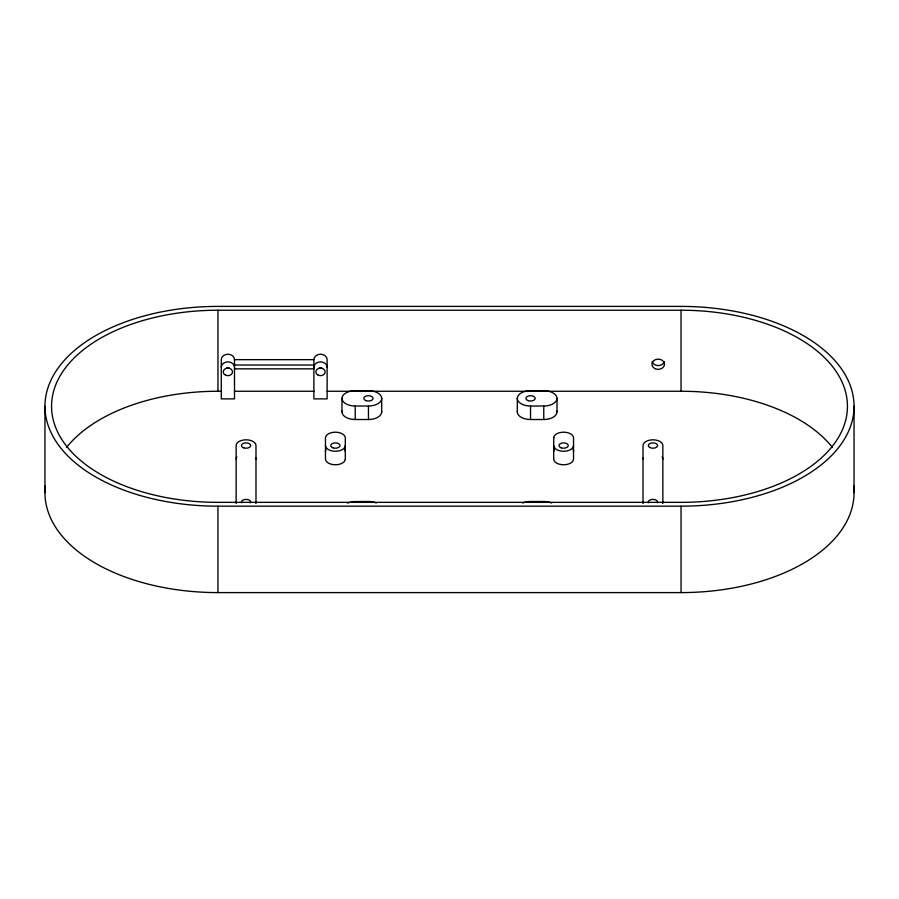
<?xml version="1.0" encoding="UTF-8"?>
<svg xmlns="http://www.w3.org/2000/svg" width="899" height="899" viewBox="0 0 899 899"><rect width="100%" height="100%" fill="white"/><g stroke="black" fill="none" stroke-linecap="round" stroke-linejoin="round"><path stroke-width="1.35" d="M255.99 502.069L255.867 502.968M553.694 437.903L553.728 437.453A9.923 5.731 0 0 1 564.01 432.183A9.923 5.731 0 0 1 573.54 437.903L573.54 459.052A9.923 5.731 0 0 1 563.617 464.772A9.923 5.731 0 0 1 553.694 459.052L553.728 437.453M553.694 451.41L553.728 450.961A9.923 5.731 0 0 1 554.234 449.545M347.351 503.002L353.61 501.552L368.455 501.496A13.227 7.641 0 0 1 376.333 503.002M217.963 310.222L681.037 310.222A166.394 96.069 0 0 1 847.442 406.292A166.394 96.069 0 0 1 681.037 502.35L217.963 502.35A166.394 96.069 0 0 1 51.558 406.292A166.394 96.069 0 0 1 217.963 310.222L217.963 391.256A166.394 96.069 0 0 0 66.537 447.477M234.504 359.656L234.504 398.886L221.278 398.886L221.278 359.656A6.619 5.405 0 0 1 227.885 354.251A6.619 5.405 0 0 1 234.504 359.656L313.897 359.656A6.619 5.405 0 0 1 320.505 354.251A6.619 5.405 0 0 1 327.124 359.656L327.124 398.886L313.897 398.886L313.897 359.656M234.504 365.016L313.897 365.016M234.504 368.837L313.897 368.837M217.963 391.256L221.278 391.256M234.504 391.256L313.897 391.256M327.124 391.256L681.037 391.256A166.394 96.069 0 0 1 832.463 447.477M341.991 411.877L341.991 398.369A13.227 7.641 0 0 0 355.229 406.011L368.455 406.011A13.227 7.641 0 0 0 381.693 398.369L381.693 411.877M517.307 411.877L517.307 398.369A13.227 7.641 0 0 0 530.545 406.011L543.771 406.011A13.227 7.641 0 0 0 557.009 398.369L557.009 411.877M342.07 411.079A13.227 7.641 0 0 0 355.229 419.518L368.455 419.518A13.227 7.641 0 0 0 381.626 411.146M517.375 411.146A13.227 7.641 0 0 0 530.545 419.518L543.771 419.518A13.227 7.641 0 0 0 556.931 411.079M44.95 492.708L44.95 406.292A173.001 99.879 0 0 0 217.951 506.171L681.049 506.171A173.001 99.879 0 0 0 854.05 406.292L854.05 492.708M45.377 485.741A173.001 99.879 0 0 0 217.951 592.598L681.049 592.598A173.001 99.879 0 0 0 853.623 485.741M236.268 502.968L236.145 502.069M681.037 310.222L681.037 391.256M681.049 506.171L681.049 592.598M662.855 503.17L662.855 445.544A9.923 5.731 0 0 0 652.932 439.813A9.923 5.731 0 0 0 643.01 445.544L643.01 503.17M543.771 406.011L543.771 419.518M530.545 406.011L530.545 419.518M368.455 406.011L368.455 419.518M355.229 406.011L355.229 419.518M255.99 503.17L255.99 445.544A9.923 5.731 0 0 0 246.068 439.813A9.923 5.731 0 0 0 236.145 445.544L236.145 503.17M217.951 506.171L217.951 592.598M551.649 503.002A13.227 7.641 0 0 0 543.771 501.496L530.545 501.496A13.227 7.641 0 0 0 522.667 503.002M381.693 398.369A13.227 7.641 0 0 0 368.455 390.728L355.229 390.728A13.227 7.641 0 0 0 341.991 398.369M557.009 398.369A13.227 7.641 0 0 0 543.771 390.728L530.545 390.728A13.227 7.641 0 0 0 517.307 398.369M325.46 451.41A9.923 5.731 0 0 1 325.887 449.736M344.767 449.545A9.923 5.731 0 0 1 345.306 451.41M854.05 406.292A173.001 99.879 0 0 0 681.049 306.402L217.951 306.402A173.001 99.879 0 0 0 44.95 406.292M236.145 459.052A9.923 5.731 0 0 1 236.898 456.861M255.777 457.861A9.923 5.731 0 0 1 255.99 459.052M643.01 459.052A9.923 5.731 0 0 1 643.223 457.861M662.102 456.861A9.923 5.731 0 0 1 662.855 459.052M573.113 449.736A9.923 5.731 0 0 1 573.54 451.41M664.282 361.746A6.282 5.136 0 0 1 658.214 365.556A6.282 5.136 0 0 1 652.135 361.746M573.54 445.544A9.923 5.731 0 0 1 563.617 451.276A9.923 5.731 0 0 1 553.694 445.544M648.46 502.766A4.63 2.675 0 0 1 652.932 499.394A4.63 2.675 0 0 1 657.405 502.766M241.595 502.766A4.63 2.675 0 0 1 246.068 499.394A4.63 2.675 0 0 1 250.54 502.766M345.306 445.544A9.923 5.731 0 0 1 335.383 451.276A9.923 5.731 0 0 1 325.46 445.544M313.897 367.286A6.619 5.405 0 0 1 320.505 361.892A6.619 5.405 0 0 1 327.124 367.286M321.707 367.893A4.63 3.776 0 0 1 319.314 367.893M662.855 502.069A9.923 5.731 0 0 1 662.732 502.968M643.133 502.968A9.923 5.731 0 0 1 643.01 502.069M221.278 367.286A6.619 5.405 0 0 1 227.885 361.892A6.619 5.405 0 0 1 234.504 367.286M229.088 367.893A4.63 3.776 0 0 1 226.694 367.893M345.306 459.052L345.306 437.903A9.923 5.731 0 0 0 335.383 432.172A9.923 5.731 0 0 0 325.46 437.903L325.46 459.052A9.923 5.731 0 0 0 335.383 464.772A9.923 5.731 0 0 0 345.306 459.052M366.14 400.684A4.63 2.675 0 0 0 373.085 398.369A4.63 2.675 0 0 0 366.14 396.054A4.63 2.675 0 0 0 366.14 400.684M528.23 400.684A4.63 2.675 0 0 0 535.175 398.369A4.63 2.675 0 0 0 528.23 396.054A4.63 2.675 0 0 0 528.23 400.684M655.068 368.691A6.282 5.136 0 0 0 664.496 364.241A6.282 5.136 0 0 0 655.068 359.802A6.282 5.136 0 0 0 655.068 368.691M561.302 447.859A4.63 2.675 0 0 0 568.247 445.544A4.63 2.675 0 0 0 561.302 443.229A4.63 2.675 0 0 0 561.302 447.859M333.068 447.859A4.63 2.675 0 0 0 340.013 445.544A4.63 2.675 0 0 0 333.068 443.229A4.63 2.675 0 0 0 333.068 447.859M649.662 447.432A4.63 2.675 0 0 0 657.405 446.23A4.63 2.675 0 0 0 651.73 442.96A4.63 2.675 0 0 0 649.662 447.432M243.753 447.859A4.63 2.675 0 0 0 250.697 445.544A4.63 2.675 0 0 0 243.753 443.229A4.63 2.675 0 0 0 243.753 447.859M318.19 375.153A4.63 3.776 0 0 0 325.135 371.883A4.63 3.776 0 0 0 318.19 368.601A4.63 3.776 0 0 0 318.19 375.153M225.57 375.153A4.63 3.776 0 0 0 232.515 371.883A4.63 3.776 0 0 0 225.57 368.601A4.63 3.776 0 0 0 225.57 375.153"/></g></svg>
